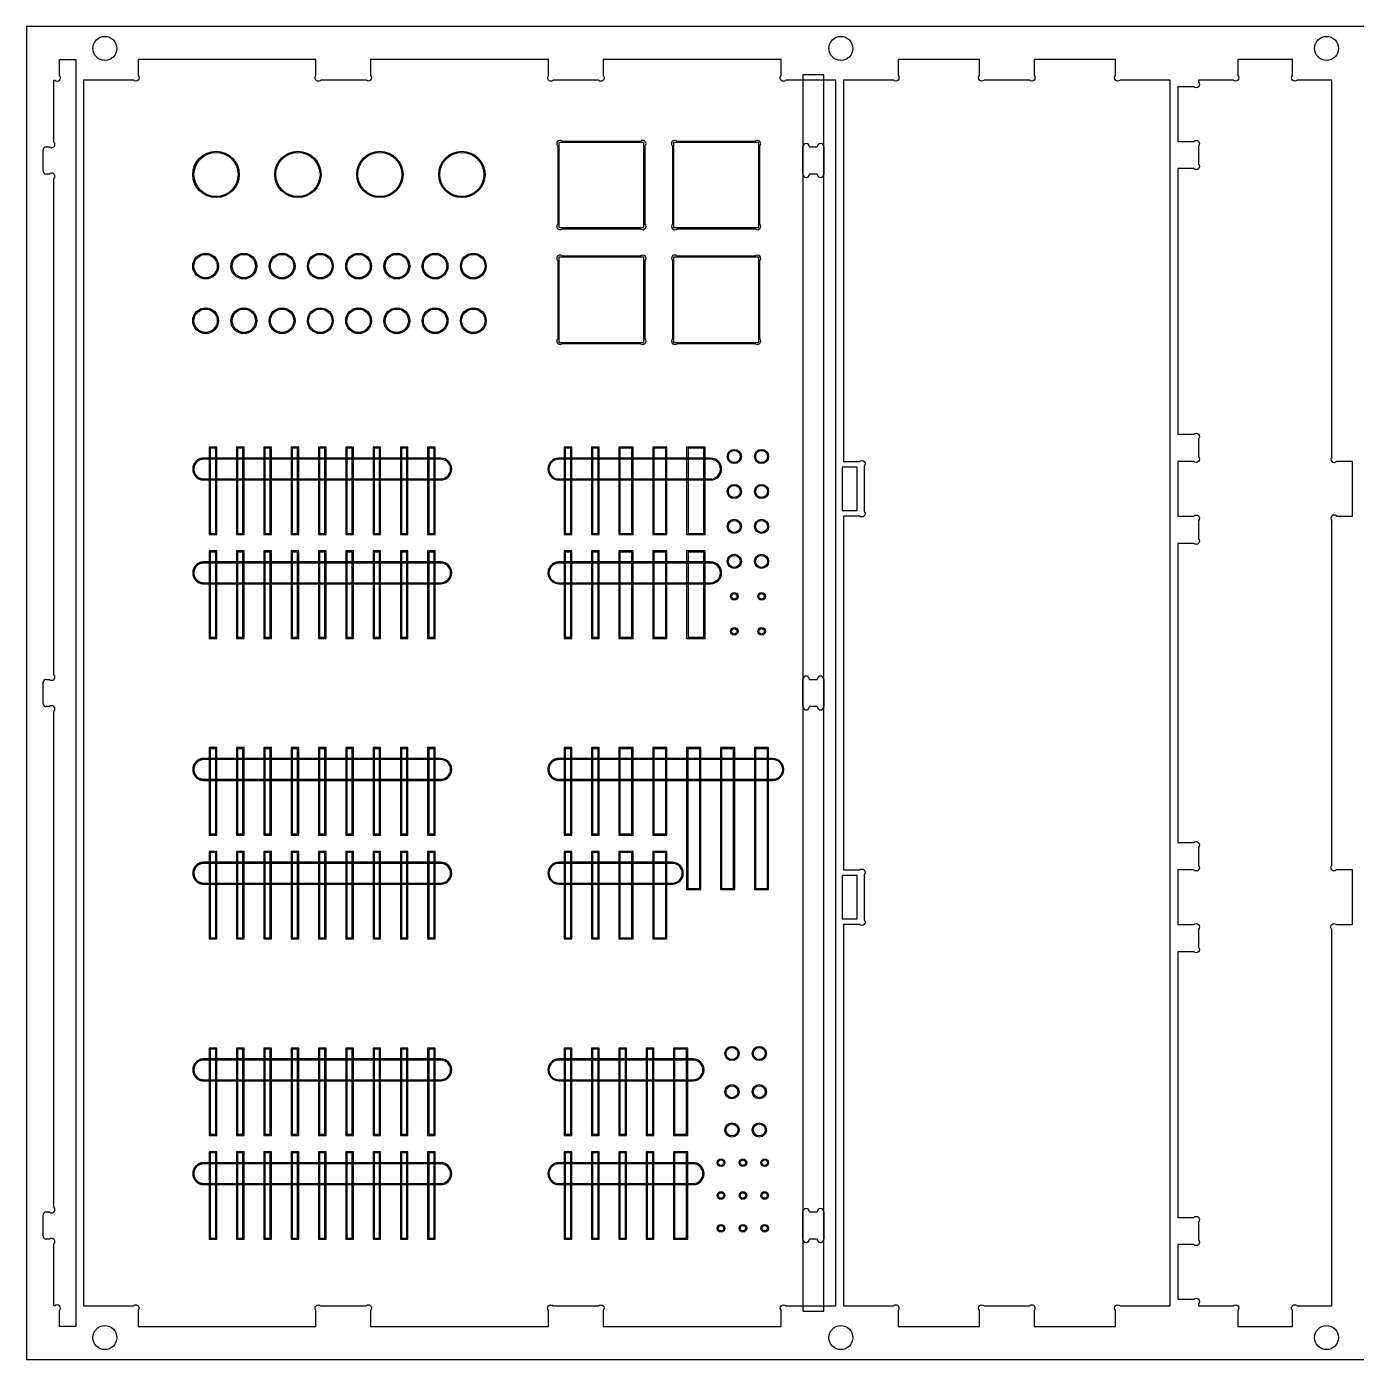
# Model space of a CAD drawing. Extents: x 0 to 2440, y 0 to 1220.
# Drawn here: x 0 to 1217, y 0 to 1220 of the extents above; entities that cross this region are included whole.
import ezdxf

# ---------------------------------------------------------------- set-up
doc = ezdxf.new("R2010")
doc.units = 0
doc.header["$MEASUREMENT"] = 0
doc.layers.add('PRODUCTION', color=18, linetype='CONTINUOUS')
doc.layers.add('PRODUCTION$MILLING_TOOL_ST', color=30, linetype='CONTINUOUS')

msp = doc.modelspace()

# ---------------------------------------------------------------- linework, layer by layer
at = {"layer": 'PRODUCTION'}
msp.add_lwpolyline([(0, 0), (2440, 0), (2440, 1220), (0, 1220)], close=True, dxfattribs=at)
at = {"layer": 'PRODUCTION$MILLING_TOOL_ST'}
for p, q in [((45, 1171), (45, 49)), ((15, 1088), (15, 1107)), ((710.5, 1085), (710.5, 1110)), ((716.5, 1110), (723.5, 1110)), ((729.5, 1110), (729.5, 1085)), ((723.5, 1085), (716.5, 1085)), ((710.5, 597.5), (710.5, 622.5)), ((716.5, 622.5), (723.5, 622.5)), ((729.5, 622.5), (729.5, 597.5)), ((15, 600.5), (15, 619.5)), ((723.5, 597.5), (716.5, 597.5)), ((591, 455), (487, 455)), ((591, 454), (487, 454)), ((487, 436), (591, 436)), ((487, 435), (591, 435)), ((710.5, 110), (710.5, 135)), ((716.5, 135), (723.5, 135)), ((729.5, 135), (729.5, 110)), ((15, 113), (15, 132)), ((723.5, 110), (716.5, 110))]:
    msp.add_line(p, q, dxfattribs=at)
for points in [[(30, 1175.2), (30, 1190), (45, 1190), (45, 1171)], [(1198.7, 772), (1213.5, 772), (1213.5, 822), (1198.7, 822)], [(25.8, 49), (25, 49), (25, 105.8)], [(45, 49), (45, 30), (30, 30), (30, 44.8)]]:
    msp.add_lwpolyline(points, dxfattribs=at)
for points in [[(102, 1190), (102, 1175.2, -1), (97.8, 1171), (52, 1171), (52, 49), (97.8, 49, -1), (102, 44.8), (102, 30), (264.8, 30), (264.8, 44.8, -1), (269.1, 49), (310.6, 49, -1), (314.8, 44.8), (314.8, 30), (477.7, 30), (477.7, 44.8, -1), (481.9, 49), (523.4, 49, -1), (527.7, 44.8), (527.7, 30), (690.5, 30), (690.5, 44.8, -1), (694.8, 49), (740.5, 49), (740.5, 1171), (694.8, 1171, -1), (690.5, 1175.2), (690.5, 1190), (527.7, 1190), (527.7, 1175.2, -1), (523.4, 1171), (481.9, 1171, -1), (477.7, 1175.2), (477.7, 1190), (314.8, 1190), (314.8, 1175.2, -1), (310.6, 1171), (269.1, 1171, -1), (264.8, 1175.2), (264.8, 1190)], [(747.5, 448), (762.3, 448, -1), (766.5, 443.8), (766.5, 402.2, -1), (762.3, 398), (747.5, 398), (747.5, 49), (793.3, 49, -1), (797.5, 44.8), (797.5, 30), (872, 30), (872, 44.8, -1), (876.2, 49), (917.8, 49, -1), (922, 44.8), (922, 30), (996.5, 30), (996.5, 44.8, -1), (1000.7, 49), (1046.5, 49), (1046.5, 1171), (1000.7, 1171, -1), (996.5, 1175.2), (996.5, 1190), (922, 1190), (922, 1175.2, -1), (917.8, 1171), (876.2, 1171, -1), (872, 1175.2), (872, 1190), (797.5, 1190), (797.5, 1175.2, -1), (793.3, 1171), (747.5, 1171), (747.5, 822), (762.3, 822, -1), (766.5, 817.8), (766.5, 776.2, -1), (762.3, 772), (747.5, 772)], [(566.9, 1037.1, 0.198912), (566, 1039.2), (566, 1110.8, 1), (561.8, 1115), (490.3, 1115, 1), (486, 1110.8), (486, 1039.2, 1), (490.3, 1035), (561.8, 1035, 0.668179)], [(671.9, 1037.1, 0.198912), (671, 1039.2), (671, 1110.8, 1), (666.8, 1115), (595.3, 1115, 1), (591, 1110.8), (591, 1039.2, 1), (595.3, 1035), (666.8, 1035, 0.668179)], [(566.9, 932.1, 0.198912), (566, 934.2), (566, 1005.8, 1), (561.8, 1010), (490.3, 1010, 1), (486, 1005.8), (486, 934.2, 1), (490.3, 930), (561.8, 930, 0.668179)], [(671.9, 932.1, 0.198912), (671, 934.2), (671, 1005.8, 1), (666.8, 1010), (595.3, 1010, 1), (591, 1005.8), (591, 934.2, 1), (595.3, 930), (666.8, 930, 0.668179)], [(374, 825), (207, 825), (161.8, 825), (161.6, 825), (161.3, 825), (161.1, 825), (160.9, 824.9), (160.6, 824.9), (160.4, 824.9), (160.2, 824.8), (159.9, 824.8), (159.7, 824.7), (159.5, 824.7), (159.2, 824.6), (159, 824.5), (158.8, 824.5), (158.6, 824.4), (158.3, 824.3), (158.1, 824.2), (157.9, 824.1), (157.6, 824), (157.4, 823.9), (157.2, 823.8), (157, 823.6), (156.7, 823.5), (156.5, 823.4), (156.3, 823.2), (156.1, 823.1), (155.9, 822.9), (155.7, 822.8), (155.5, 822.6), (155.3, 822.4), (155.1, 822.3), (154.9, 822.1), (154.7, 821.9), (154.6, 821.7), (154.4, 821.5), (154.2, 821.3), (154.1, 821.1), (153.9, 820.9), (153.8, 820.7), (153.6, 820.5), (153.5, 820.3), (153.4, 820), (153.2, 819.8), (153.1, 819.6), (153, 819.4), (152.9, 819.1), (152.8, 818.9), (152.7, 818.7), (152.6, 818.4), (152.5, 818.2), (152.5, 818), (152.4, 817.8), (152.3, 817.5), (152.3, 817.3), (152.2, 817.1), (152.2, 816.8), (152.1, 816.6), (152.1, 816.4), (152.1, 816.1), (152, 815.9), (152, 815.7), (152, 815.4), (152, 815.2), (152, 815), (152, 814.8), (152, 814.6), (152, 814.3), (152, 814.1), (152.1, 813.9), (152.1, 813.6), (152.1, 813.4), (152.2, 813.2), (152.2, 812.9), (152.3, 812.7), (152.3, 812.5), (152.4, 812.2), (152.5, 812), (152.5, 811.8), (152.6, 811.6), (152.7, 811.3), (152.8, 811.1), (152.9, 810.9), (153, 810.6), (153.1, 810.4), (153.2, 810.2), (153.4, 810), (153.5, 809.7), (153.6, 809.5), (153.8, 809.3), (153.9, 809.1), (154.1, 808.9), (154.2, 808.7), (154.4, 808.5), (154.6, 808.3), (154.7, 808.1), (154.9, 807.9), (155.1, 807.7), (155.3, 807.6), (155.5, 807.4), (155.7, 807.2), (155.9, 807.1), (156.1, 806.9), (156.3, 806.8), (156.5, 806.6), (156.7, 806.5), (157, 806.4), (157.2, 806.2), (157.4, 806.1), (157.6, 806), (157.9, 805.9), (158.1, 805.8), (158.3, 805.7), (158.6, 805.6), (158.8, 805.5), (159, 805.5), (159.2, 805.4), (159.5, 805.3), (159.7, 805.3), (159.9, 805.2), (160.2, 805.2), (160.4, 805.1), (160.6, 805.1), (160.9, 805.1), (161.1, 805), (161.3, 805), (161.6, 805), (161.8, 805), (207, 805), (379, 805, 1), (379, 825)], [(374, 824), (207, 824), (161.8, 824), (161.6, 824), (161.4, 824), (161.2, 824), (161, 823.9), (160.8, 823.9), (160.6, 823.9), (160.4, 823.8), (160.2, 823.8), (159.9, 823.8), (159.7, 823.7), (159.5, 823.7), (159.3, 823.6), (159.1, 823.5), (158.9, 823.4), (158.7, 823.4), (158.5, 823.3), (158.3, 823.2), (158.1, 823.1), (157.9, 823), (157.7, 822.9), (157.5, 822.8), (157.3, 822.7), (157.1, 822.5), (156.9, 822.4), (156.7, 822.3), (156.5, 822.1), (156.3, 822), (156.1, 821.8), (156, 821.7), (155.8, 821.5), (155.6, 821.4), (155.5, 821.2), (155.3, 821), (155.2, 820.9), (155, 820.7), (154.9, 820.5), (154.7, 820.3), (154.6, 820.1), (154.5, 819.9), (154.3, 819.7), (154.2, 819.5), (154.1, 819.3), (154, 819.1), (153.9, 818.9), (153.8, 818.7), (153.7, 818.5), (153.6, 818.3), (153.6, 818.1), (153.5, 817.9), (153.4, 817.7), (153.3, 817.5), (153.3, 817.3), (153.2, 817.1), (153.2, 816.8), (153.2, 816.6), (153.1, 816.4), (153.1, 816.2), (153.1, 816), (153, 815.8), (153, 815.6), (153, 815.4), (153, 815.2), (153, 815), (153, 814.8), (153, 814.6), (153, 814.4), (153, 814.2), (153.1, 814), (153.1, 813.8), (153.1, 813.6), (153.2, 813.4), (153.2, 813.2), (153.2, 812.9), (153.3, 812.7), (153.3, 812.5), (153.4, 812.3), (153.5, 812.1), (153.6, 811.9), (153.6, 811.7), (153.7, 811.5), (153.8, 811.3), (153.9, 811.1), (154, 810.9), (154.1, 810.7), (154.2, 810.5), (154.3, 810.3), (154.5, 810.1), (154.6, 809.9), (154.7, 809.7), (154.9, 809.5), (155, 809.3), (155.2, 809.1), (155.3, 809), (155.5, 808.8), (155.6, 808.6), (155.8, 808.5), (156, 808.3), (156.1, 808.2), (156.3, 808), (156.5, 807.9), (156.7, 807.7), (156.9, 807.6), (157.1, 807.5), (157.3, 807.3), (157.5, 807.2), (157.7, 807.1), (157.9, 807), (158.1, 806.9), (158.3, 806.8), (158.5, 806.7), (158.7, 806.6), (158.9, 806.6), (159.1, 806.5), (159.3, 806.4), (159.5, 806.3), (159.7, 806.3), (159.9, 806.2), (160.2, 806.2), (160.4, 806.2), (160.6, 806.1), (160.8, 806.1), (161, 806.1), (161.2, 806), (161.4, 806), (161.6, 806), (161.8, 806), (207, 806), (379, 806, 1), (379, 824)], [(487, 825, 1), (487, 805), (626, 805, 1), (626, 825)], [(487, 824, 1), (487, 806), (626, 806, 1), (626, 824)], [(374, 710), (379, 710, 1), (379, 730), (207, 730), (161.8, 730), (161.6, 730), (161.3, 730), (161.1, 730), (160.9, 729.9), (160.6, 729.9), (160.4, 729.9), (160.2, 729.8), (159.9, 729.8), (159.7, 729.7), (159.5, 729.7), (159.2, 729.6), (159, 729.5), (158.8, 729.5), (158.6, 729.4), (158.3, 729.3), (158.1, 729.2), (157.9, 729.1), (157.6, 729), (157.4, 728.9), (157.2, 728.8), (157, 728.6), (156.7, 728.5), (156.5, 728.4), (156.3, 728.2), (156.1, 728.1), (155.9, 727.9), (155.7, 727.8), (155.5, 727.6), (155.3, 727.4), (155.1, 727.3), (154.9, 727.1), (154.7, 726.9), (154.6, 726.7), (154.4, 726.5), (154.2, 726.3), (154.1, 726.1), (153.9, 725.9), (153.8, 725.7), (153.6, 725.5), (153.5, 725.3), (153.4, 725), (153.2, 724.8), (153.1, 724.6), (153, 724.4), (152.9, 724.1), (152.8, 723.9), (152.7, 723.7), (152.6, 723.4), (152.5, 723.2), (152.5, 723), (152.4, 722.8), (152.3, 722.5), (152.3, 722.3), (152.2, 722.1), (152.2, 721.8), (152.1, 721.6), (152.1, 721.4), (152.1, 721.1), (152, 720.9), (152, 720.7), (152, 720.4), (152, 720.2), (152, 720), (152, 719.8), (152, 719.6), (152, 719.3), (152, 719.1), (152.1, 718.9), (152.1, 718.6), (152.1, 718.4), (152.2, 718.2), (152.2, 717.9), (152.3, 717.7), (152.3, 717.5), (152.4, 717.2), (152.5, 717), (152.5, 716.8), (152.6, 716.6), (152.7, 716.3), (152.8, 716.1), (152.9, 715.9), (153, 715.6), (153.1, 715.4), (153.2, 715.2), (153.4, 715), (153.5, 714.7), (153.6, 714.5), (153.8, 714.3), (153.9, 714.1), (154.1, 713.9), (154.2, 713.7), (154.4, 713.5), (154.6, 713.3), (154.7, 713.1), (154.9, 712.9), (155.1, 712.7), (155.3, 712.6), (155.5, 712.4), (155.7, 712.2), (155.9, 712.1), (156.1, 711.9), (156.3, 711.8), (156.5, 711.6), (156.7, 711.5), (157, 711.4), (157.2, 711.2), (157.4, 711.1), (157.6, 711), (157.9, 710.9), (158.1, 710.8), (158.3, 710.7), (158.6, 710.6), (158.8, 710.5), (159, 710.5), (159.2, 710.4), (159.5, 710.3), (159.7, 710.3), (159.9, 710.2), (160.2, 710.2), (160.4, 710.1), (160.6, 710.1), (160.9, 710.1), (161.1, 710), (161.3, 710), (161.6, 710), (161.8, 710), (207, 710)], [(374, 711), (379, 711, 1), (379, 729), (207, 729), (161.8, 729), (161.6, 729), (161.4, 729), (161.2, 729), (161, 728.9), (160.8, 728.9), (160.6, 728.9), (160.4, 728.8), (160.2, 728.8), (159.9, 728.8), (159.7, 728.7), (159.5, 728.7), (159.3, 728.6), (159.1, 728.5), (158.9, 728.4), (158.7, 728.4), (158.5, 728.3), (158.3, 728.2), (158.1, 728.1), (157.9, 728), (157.7, 727.9), (157.5, 727.8), (157.3, 727.7), (157.1, 727.5), (156.9, 727.4), (156.7, 727.3), (156.5, 727.1), (156.3, 727), (156.1, 726.8), (156, 726.7), (155.8, 726.5), (155.6, 726.4), (155.5, 726.2), (155.3, 726), (155.2, 725.9), (155, 725.7), (154.9, 725.5), (154.7, 725.3), (154.6, 725.1), (154.5, 724.9), (154.3, 724.7), (154.2, 724.5), (154.1, 724.3), (154, 724.1), (153.9, 723.9), (153.8, 723.7), (153.7, 723.5), (153.6, 723.3), (153.6, 723.1), (153.5, 722.9), (153.4, 722.7), (153.3, 722.5), (153.3, 722.3), (153.2, 722.1), (153.2, 721.8), (153.2, 721.6), (153.1, 721.4), (153.1, 721.2), (153.1, 721), (153, 720.8), (153, 720.6), (153, 720.4), (153, 720.2), (153, 720), (153, 719.8), (153, 719.6), (153, 719.4), (153, 719.2), (153.1, 719), (153.1, 718.8), (153.1, 718.6), (153.2, 718.4), (153.2, 718.2), (153.2, 717.9), (153.3, 717.7), (153.3, 717.5), (153.4, 717.3), (153.5, 717.1), (153.6, 716.9), (153.6, 716.7), (153.7, 716.5), (153.8, 716.3), (153.9, 716.1), (154, 715.9), (154.1, 715.7), (154.2, 715.5), (154.3, 715.3), (154.5, 715.1), (154.6, 714.9), (154.7, 714.7), (154.9, 714.5), (155, 714.3), (155.2, 714.1), (155.3, 714), (155.5, 713.8), (155.6, 713.6), (155.8, 713.5), (156, 713.3), (156.1, 713.2), (156.3, 713), (156.5, 712.9), (156.7, 712.7), (156.9, 712.6), (157.1, 712.5), (157.3, 712.3), (157.5, 712.2), (157.7, 712.1), (157.9, 712), (158.1, 711.9), (158.3, 711.8), (158.5, 711.7), (158.7, 711.6), (158.9, 711.6), (159.1, 711.5), (159.3, 711.4), (159.5, 711.3), (159.7, 711.3), (159.9, 711.2), (160.2, 711.2), (160.4, 711.2), (160.6, 711.1), (160.8, 711.1), (161, 711.1), (161.2, 711), (161.4, 711), (161.6, 711), (161.8, 711), (207, 711)], [(487, 730, 1), (487, 710), (626, 710, 1), (626, 730)], [(487, 729, 1), (487, 711), (626, 711, 1), (626, 729)], [(374, 550), (207, 550), (161.8, 550), (161.6, 550), (161.3, 550), (161.1, 550), (160.9, 549.9), (160.6, 549.9), (160.4, 549.9), (160.2, 549.8), (159.9, 549.8), (159.7, 549.7), (159.5, 549.7), (159.2, 549.6), (159, 549.5), (158.8, 549.5), (158.6, 549.4), (158.3, 549.3), (158.1, 549.2), (157.9, 549.1), (157.6, 549), (157.4, 548.9), (157.2, 548.8), (157, 548.6), (156.7, 548.5), (156.5, 548.4), (156.3, 548.2), (156.1, 548.1), (155.9, 547.9), (155.7, 547.8), (155.5, 547.6), (155.3, 547.4), (155.1, 547.3), (154.9, 547.1), (154.7, 546.9), (154.6, 546.7), (154.4, 546.5), (154.2, 546.3), (154.1, 546.1), (153.9, 545.9), (153.8, 545.7), (153.6, 545.5), (153.5, 545.3), (153.4, 545), (153.2, 544.8), (153.1, 544.6), (153, 544.4), (152.9, 544.1), (152.8, 543.9), (152.7, 543.7), (152.6, 543.4), (152.5, 543.2), (152.5, 543), (152.4, 542.8), (152.3, 542.5), (152.3, 542.3), (152.2, 542.1), (152.2, 541.8), (152.1, 541.6), (152.1, 541.4), (152.1, 541.1), (152, 540.9), (152, 540.7), (152, 540.4), (152, 540.2), (152, 540), (152, 539.8), (152, 539.6), (152, 539.3), (152, 539.1), (152.1, 538.9), (152.1, 538.6), (152.1, 538.4), (152.2, 538.2), (152.2, 537.9), (152.3, 537.7), (152.3, 537.5), (152.4, 537.2), (152.5, 537), (152.5, 536.8), (152.6, 536.6), (152.7, 536.3), (152.8, 536.1), (152.9, 535.9), (153, 535.6), (153.1, 535.4), (153.2, 535.2), (153.4, 535), (153.5, 534.7), (153.6, 534.5), (153.8, 534.3), (153.9, 534.1), (154.1, 533.9), (154.2, 533.7), (154.4, 533.5), (154.6, 533.3), (154.7, 533.1), (154.9, 532.9), (155.1, 532.7), (155.3, 532.6), (155.5, 532.4), (155.7, 532.2), (155.9, 532.1), (156.1, 531.9), (156.3, 531.8), (156.5, 531.6), (156.7, 531.5), (157, 531.4), (157.2, 531.2), (157.4, 531.1), (157.6, 531), (157.9, 530.9), (158.1, 530.8), (158.3, 530.7), (158.6, 530.6), (158.8, 530.5), (159, 530.5), (159.2, 530.4), (159.5, 530.3), (159.7, 530.3), (159.9, 530.2), (160.2, 530.2), (160.4, 530.1), (160.6, 530.1), (160.9, 530.1), (161.1, 530), (161.3, 530), (161.6, 530), (161.8, 530), (207, 530), (379, 530, 1), (379, 550)], [(374, 549), (207, 549), (161.8, 549), (161.6, 549), (161.4, 549), (161.2, 549), (161, 548.9), (160.8, 548.9), (160.6, 548.9), (160.4, 548.8), (160.2, 548.8), (159.9, 548.8), (159.7, 548.7), (159.5, 548.7), (159.3, 548.6), (159.1, 548.5), (158.9, 548.4), (158.7, 548.4), (158.5, 548.3), (158.3, 548.2), (158.1, 548.1), (157.9, 548), (157.7, 547.9), (157.5, 547.8), (157.3, 547.7), (157.1, 547.5), (156.9, 547.4), (156.7, 547.3), (156.5, 547.1), (156.3, 547), (156.1, 546.8), (156, 546.7), (155.8, 546.5), (155.6, 546.4), (155.5, 546.2), (155.3, 546), (155.2, 545.9), (155, 545.7), (154.9, 545.5), (154.7, 545.3), (154.6, 545.1), (154.5, 544.9), (154.3, 544.7), (154.2, 544.5), (154.1, 544.3), (154, 544.1), (153.9, 543.9), (153.8, 543.7), (153.7, 543.5), (153.6, 543.3), (153.6, 543.1), (153.5, 542.9), (153.4, 542.7), (153.3, 542.5), (153.3, 542.3), (153.2, 542.1), (153.2, 541.8), (153.2, 541.6), (153.1, 541.4), (153.1, 541.2), (153.1, 541), (153, 540.8), (153, 540.6), (153, 540.4), (153, 540.2), (153, 540), (153, 539.8), (153, 539.6), (153, 539.4), (153, 539.2), (153.1, 539), (153.1, 538.8), (153.1, 538.6), (153.2, 538.4), (153.2, 538.2), (153.2, 537.9), (153.3, 537.7), (153.3, 537.5), (153.4, 537.3), (153.5, 537.1), (153.6, 536.9), (153.6, 536.7), (153.7, 536.5), (153.8, 536.3), (153.9, 536.1), (154, 535.9), (154.1, 535.7), (154.2, 535.5), (154.3, 535.3), (154.5, 535.1), (154.6, 534.9), (154.7, 534.7), (154.9, 534.5), (155, 534.3), (155.2, 534.1), (155.3, 534), (155.5, 533.8), (155.6, 533.6), (155.8, 533.5), (156, 533.3), (156.1, 533.2), (156.3, 533), (156.5, 532.9), (156.7, 532.7), (156.9, 532.6), (157.1, 532.5), (157.3, 532.3), (157.5, 532.2), (157.7, 532.1), (157.9, 532), (158.1, 531.9), (158.3, 531.8), (158.5, 531.7), (158.7, 531.6), (158.9, 531.6), (159.1, 531.5), (159.3, 531.4), (159.5, 531.3), (159.7, 531.3), (159.9, 531.2), (160.2, 531.2), (160.4, 531.2), (160.6, 531.1), (160.8, 531.1), (161, 531.1), (161.2, 531), (161.4, 531), (161.6, 531), (161.8, 531), (207, 531), (379, 531, 1), (379, 549)], [(678, 550), (532, 550), (486.8, 550), (486.6, 550), (486.3, 550), (486.1, 550), (485.9, 549.9), (485.6, 549.9), (485.4, 549.9), (485.2, 549.8), (484.9, 549.8), (484.7, 549.7), (484.5, 549.7), (484.2, 549.6), (484, 549.5), (483.8, 549.5), (483.6, 549.4), (483.3, 549.3), (483.1, 549.2), (482.9, 549.1), (482.6, 549), (482.4, 548.9), (482.2, 548.8), (482, 548.6), (481.7, 548.5), (481.5, 548.4), (481.3, 548.2), (481.1, 548.1), (480.9, 547.9), (480.7, 547.8), (480.5, 547.6), (480.3, 547.4), (480.1, 547.3), (479.9, 547.1), (479.7, 546.9), (479.6, 546.7), (479.4, 546.5), (479.2, 546.3), (479.1, 546.1), (478.9, 545.9), (478.8, 545.7), (478.6, 545.5), (478.5, 545.3), (478.4, 545), (478.2, 544.8), (478.1, 544.6), (478, 544.4), (477.9, 544.1), (477.8, 543.9), (477.7, 543.7), (477.6, 543.4), (477.5, 543.2), (477.5, 543), (477.4, 542.8), (477.3, 542.5), (477.3, 542.3), (477.2, 542.1), (477.2, 541.8), (477.1, 541.6), (477.1, 541.4), (477.1, 541.1), (477, 540.9), (477, 540.7), (477, 540.4), (477, 540.2), (477, 540), (477, 539.8), (477, 539.6), (477, 539.3), (477, 539.1), (477.1, 538.9), (477.1, 538.6), (477.1, 538.4), (477.2, 538.2), (477.2, 537.9), (477.3, 537.7), (477.3, 537.5), (477.4, 537.2), (477.5, 537), (477.5, 536.8), (477.6, 536.6), (477.7, 536.3), (477.8, 536.1), (477.9, 535.9), (478, 535.6), (478.1, 535.4), (478.2, 535.2), (478.4, 535), (478.5, 534.7), (478.6, 534.5), (478.8, 534.3), (478.9, 534.1), (479.1, 533.9), (479.2, 533.7), (479.4, 533.5), (479.6, 533.3), (479.7, 533.1), (479.9, 532.9), (480.1, 532.7), (480.3, 532.6), (480.5, 532.4), (480.7, 532.2), (480.9, 532.1), (481.1, 531.9), (481.3, 531.8), (481.5, 531.6), (481.7, 531.5), (482, 531.4), (482.2, 531.2), (482.4, 531.1), (482.6, 531), (482.9, 530.9), (483.1, 530.8), (483.3, 530.7), (483.6, 530.6), (483.8, 530.5), (484, 530.5), (484.2, 530.4), (484.5, 530.3), (484.7, 530.3), (484.9, 530.2), (485.2, 530.2), (485.4, 530.1), (485.6, 530.1), (485.9, 530.1), (486.1, 530), (486.3, 530), (486.6, 530), (486.8, 530), (532, 530), (683, 530, 1), (683, 550)], [(678, 549), (532, 549), (486.8, 549), (486.6, 549), (486.4, 549), (486.2, 549), (486, 548.9), (485.8, 548.9), (485.6, 548.9), (485.4, 548.8), (485.2, 548.8), (484.9, 548.8), (484.7, 548.7), (484.5, 548.7), (484.3, 548.6), (484.1, 548.5), (483.9, 548.4), (483.7, 548.4), (483.5, 548.3), (483.3, 548.2), (483.1, 548.1), (482.9, 548), (482.7, 547.9), (482.5, 547.8), (482.3, 547.7), (482.1, 547.5), (481.9, 547.4), (481.7, 547.3), (481.5, 547.1), (481.3, 547), (481.1, 546.8), (481, 546.7), (480.8, 546.5), (480.6, 546.4), (480.5, 546.2), (480.3, 546), (480.2, 545.9), (480, 545.7), (479.9, 545.5), (479.7, 545.3), (479.6, 545.1), (479.5, 544.9), (479.3, 544.7), (479.2, 544.5), (479.1, 544.3), (479, 544.1), (478.9, 543.9), (478.8, 543.7), (478.7, 543.5), (478.6, 543.3), (478.6, 543.1), (478.5, 542.9), (478.4, 542.7), (478.3, 542.5), (478.3, 542.3), (478.2, 542.1), (478.2, 541.8), (478.2, 541.6), (478.1, 541.4), (478.1, 541.2), (478.1, 541), (478, 540.8), (478, 540.6), (478, 540.4), (478, 540.2), (478, 540), (478, 539.8), (478, 539.6), (478, 539.4), (478, 539.2), (478.1, 539), (478.1, 538.8), (478.1, 538.6), (478.2, 538.4), (478.2, 538.2), (478.2, 537.9), (478.3, 537.7), (478.3, 537.5), (478.4, 537.3), (478.5, 537.1), (478.6, 536.9), (478.6, 536.7), (478.7, 536.5), (478.8, 536.3), (478.9, 536.1), (479, 535.9), (479.1, 535.7), (479.2, 535.5), (479.3, 535.3), (479.5, 535.1), (479.6, 534.9), (479.7, 534.7), (479.9, 534.5), (480, 534.3), (480.2, 534.1), (480.3, 534), (480.5, 533.8), (480.6, 533.6), (480.8, 533.5), (481, 533.3), (481.1, 533.2), (481.3, 533), (481.5, 532.9), (481.7, 532.7), (481.9, 532.6), (482.1, 532.5), (482.3, 532.3), (482.5, 532.2), (482.7, 532.1), (482.9, 532), (483.1, 531.9), (483.3, 531.8), (483.5, 531.7), (483.7, 531.6), (483.9, 531.6), (484.1, 531.5), (484.3, 531.4), (484.5, 531.3), (484.7, 531.3), (484.9, 531.2), (485.2, 531.2), (485.4, 531.2), (485.6, 531.1), (485.8, 531.1), (486, 531.1), (486.2, 531), (486.4, 531), (486.6, 531), (486.8, 531), (532, 531), (683, 531, 1), (683, 549)], [(374, 435), (379, 435, 1), (379, 455), (207, 455), (161.8, 455), (161.6, 455), (161.3, 455), (161.1, 455), (160.9, 454.9), (160.6, 454.9), (160.4, 454.9), (160.2, 454.8), (159.9, 454.8), (159.7, 454.7), (159.5, 454.7), (159.2, 454.6), (159, 454.5), (158.8, 454.5), (158.6, 454.4), (158.3, 454.3), (158.1, 454.2), (157.9, 454.1), (157.6, 454), (157.4, 453.9), (157.2, 453.8), (157, 453.6), (156.7, 453.5), (156.5, 453.4), (156.3, 453.2), (156.1, 453.1), (155.9, 452.9), (155.7, 452.8), (155.5, 452.6), (155.3, 452.4), (155.1, 452.3), (154.9, 452.1), (154.7, 451.9), (154.6, 451.7), (154.4, 451.5), (154.2, 451.3), (154.1, 451.1), (153.9, 450.9), (153.8, 450.7), (153.6, 450.5), (153.5, 450.3), (153.4, 450), (153.2, 449.8), (153.1, 449.6), (153, 449.4), (152.9, 449.1), (152.8, 448.9), (152.7, 448.7), (152.6, 448.4), (152.5, 448.2), (152.5, 448), (152.4, 447.8), (152.3, 447.5), (152.3, 447.3), (152.2, 447.1), (152.2, 446.8), (152.1, 446.6), (152.1, 446.4), (152.1, 446.1), (152, 445.9), (152, 445.7), (152, 445.4), (152, 445.2), (152, 445), (152, 444.8), (152, 444.6), (152, 444.3), (152, 444.1), (152.1, 443.9), (152.1, 443.6), (152.1, 443.4), (152.2, 443.2), (152.2, 442.9), (152.3, 442.7), (152.3, 442.5), (152.4, 442.2), (152.5, 442), (152.5, 441.8), (152.6, 441.6), (152.7, 441.3), (152.8, 441.1), (152.9, 440.9), (153, 440.6), (153.1, 440.4), (153.2, 440.2), (153.4, 440), (153.5, 439.7), (153.6, 439.5), (153.8, 439.3), (153.9, 439.1), (154.1, 438.9), (154.2, 438.7), (154.4, 438.5), (154.6, 438.3), (154.7, 438.1), (154.9, 437.9), (155.1, 437.7), (155.3, 437.6), (155.5, 437.4), (155.7, 437.2), (155.9, 437.1), (156.1, 436.9), (156.3, 436.8), (156.5, 436.6), (156.7, 436.5), (157, 436.4), (157.2, 436.2), (157.4, 436.1), (157.6, 436), (157.9, 435.9), (158.1, 435.8), (158.3, 435.7), (158.6, 435.6), (158.8, 435.5), (159, 435.5), (159.2, 435.4), (159.5, 435.3), (159.7, 435.3), (159.9, 435.2), (160.2, 435.2), (160.4, 435.1), (160.6, 435.1), (160.9, 435.1), (161.1, 435), (161.3, 435), (161.6, 435), (161.8, 435), (207, 435)], [(374, 436), (379, 436, 1), (379, 454), (207, 454), (161.8, 454), (161.6, 454), (161.4, 454), (161.2, 454), (161, 453.9), (160.8, 453.9), (160.6, 453.9), (160.4, 453.8), (160.2, 453.8), (159.9, 453.8), (159.7, 453.7), (159.5, 453.7), (159.3, 453.6), (159.1, 453.5), (158.9, 453.4), (158.7, 453.4), (158.5, 453.3), (158.3, 453.2), (158.1, 453.1), (157.9, 453), (157.7, 452.9), (157.5, 452.8), (157.3, 452.7), (157.1, 452.5), (156.9, 452.4), (156.7, 452.3), (156.5, 452.1), (156.3, 452), (156.1, 451.8), (156, 451.7), (155.8, 451.5), (155.6, 451.4), (155.5, 451.2), (155.3, 451), (155.2, 450.9), (155, 450.7), (154.9, 450.5), (154.7, 450.3), (154.6, 450.1), (154.5, 449.9), (154.3, 449.7), (154.2, 449.5), (154.1, 449.3), (154, 449.1), (153.9, 448.9), (153.8, 448.7), (153.7, 448.5), (153.6, 448.3), (153.6, 448.1), (153.5, 447.9), (153.4, 447.7), (153.3, 447.5), (153.3, 447.3), (153.2, 447.1), (153.2, 446.8), (153.2, 446.6), (153.1, 446.4), (153.1, 446.2), (153.1, 446), (153, 445.8), (153, 445.6), (153, 445.4), (153, 445.2), (153, 445), (153, 444.8), (153, 444.6), (153, 444.4), (153, 444.2), (153.1, 444), (153.1, 443.8), (153.1, 443.6), (153.2, 443.4), (153.2, 443.2), (153.2, 442.9), (153.3, 442.7), (153.3, 442.5), (153.4, 442.3), (153.5, 442.1), (153.6, 441.9), (153.6, 441.7), (153.7, 441.5), (153.8, 441.3), (153.9, 441.1), (154, 440.9), (154.1, 440.7), (154.2, 440.5), (154.3, 440.3), (154.5, 440.1), (154.6, 439.9), (154.7, 439.7), (154.9, 439.5), (155, 439.3), (155.2, 439.1), (155.3, 439), (155.5, 438.8), (155.6, 438.6), (155.8, 438.5), (156, 438.3), (156.1, 438.2), (156.3, 438), (156.5, 437.9), (156.7, 437.7), (156.9, 437.6), (157.1, 437.5), (157.3, 437.3), (157.5, 437.2), (157.7, 437.1), (157.9, 437), (158.1, 436.9), (158.3, 436.8), (158.5, 436.7), (158.7, 436.6), (158.9, 436.6), (159.1, 436.5), (159.3, 436.4), (159.5, 436.3), (159.7, 436.3), (159.9, 436.2), (160.2, 436.2), (160.4, 436.2), (160.6, 436.1), (160.8, 436.1), (161, 436.1), (161.2, 436), (161.4, 436), (161.6, 436), (161.8, 436), (207, 436)], [(374, 275), (207, 275), (161.8, 275), (161.6, 275), (161.3, 275), (161.1, 275), (160.9, 274.9), (160.6, 274.9), (160.4, 274.9), (160.2, 274.8), (159.9, 274.8), (159.7, 274.7), (159.5, 274.7), (159.2, 274.6), (159, 274.5), (158.8, 274.5), (158.6, 274.4), (158.3, 274.3), (158.1, 274.2), (157.9, 274.1), (157.6, 274), (157.4, 273.9), (157.2, 273.8), (157, 273.6), (156.7, 273.5), (156.5, 273.4), (156.3, 273.2), (156.1, 273.1), (155.9, 272.9), (155.7, 272.8), (155.5, 272.6), (155.3, 272.4), (155.1, 272.3), (154.9, 272.1), (154.7, 271.9), (154.6, 271.7), (154.4, 271.5), (154.2, 271.3), (154.1, 271.1), (153.9, 270.9), (153.8, 270.7), (153.6, 270.5), (153.5, 270.3), (153.4, 270), (153.2, 269.8), (153.1, 269.6), (153, 269.4), (152.9, 269.1), (152.8, 268.9), (152.7, 268.7), (152.6, 268.4), (152.5, 268.2), (152.5, 268), (152.4, 267.8), (152.3, 267.5), (152.3, 267.3), (152.2, 267.1), (152.2, 266.8), (152.1, 266.6), (152.1, 266.4), (152.1, 266.1), (152, 265.9), (152, 265.7), (152, 265.4), (152, 265.2), (152, 265), (152, 264.8), (152, 264.6), (152, 264.3), (152, 264.1), (152.1, 263.9), (152.1, 263.6), (152.1, 263.4), (152.2, 263.2), (152.2, 262.9), (152.3, 262.7), (152.3, 262.5), (152.4, 262.2), (152.5, 262), (152.5, 261.8), (152.6, 261.6), (152.7, 261.3), (152.8, 261.1), (152.9, 260.9), (153, 260.6), (153.1, 260.4), (153.2, 260.2), (153.4, 260), (153.5, 259.7), (153.6, 259.5), (153.8, 259.3), (153.9, 259.1), (154.1, 258.9), (154.2, 258.7), (154.4, 258.5), (154.6, 258.3), (154.7, 258.1), (154.9, 257.9), (155.1, 257.7), (155.3, 257.6), (155.5, 257.4), (155.7, 257.2), (155.9, 257.1), (156.1, 256.9), (156.3, 256.8), (156.5, 256.6), (156.7, 256.5), (157, 256.4), (157.2, 256.2), (157.4, 256.1), (157.6, 256), (157.9, 255.9), (158.1, 255.8), (158.3, 255.7), (158.6, 255.6), (158.8, 255.5), (159, 255.5), (159.2, 255.4), (159.5, 255.3), (159.7, 255.3), (159.9, 255.2), (160.2, 255.2), (160.4, 255.1), (160.6, 255.1), (160.9, 255.1), (161.1, 255), (161.3, 255), (161.6, 255), (161.8, 255), (207, 255), (379, 255, 1), (379, 275)], [(374, 274), (207, 274), (161.8, 274), (161.6, 274), (161.4, 274), (161.2, 274), (161, 273.9), (160.8, 273.9), (160.6, 273.9), (160.4, 273.8), (160.2, 273.8), (159.9, 273.8), (159.7, 273.7), (159.5, 273.7), (159.3, 273.6), (159.1, 273.5), (158.9, 273.4), (158.7, 273.4), (158.5, 273.3), (158.3, 273.2), (158.1, 273.1), (157.9, 273), (157.7, 272.9), (157.5, 272.8), (157.3, 272.7), (157.1, 272.5), (156.9, 272.4), (156.7, 272.3), (156.5, 272.1), (156.3, 272), (156.1, 271.8), (156, 271.7), (155.8, 271.5), (155.6, 271.4), (155.5, 271.2), (155.3, 271), (155.2, 270.9), (155, 270.7), (154.9, 270.5), (154.7, 270.3), (154.6, 270.1), (154.5, 269.9), (154.3, 269.7), (154.2, 269.5), (154.1, 269.3), (154, 269.1), (153.9, 268.9), (153.8, 268.7), (153.7, 268.5), (153.6, 268.3), (153.6, 268.1), (153.5, 267.9), (153.4, 267.7), (153.3, 267.5), (153.3, 267.3), (153.2, 267.1), (153.2, 266.8), (153.2, 266.6), (153.1, 266.4), (153.1, 266.2), (153.1, 266), (153, 265.8), (153, 265.6), (153, 265.4), (153, 265.2), (153, 265), (153, 264.8), (153, 264.6), (153, 264.4), (153, 264.2), (153.1, 264), (153.1, 263.8), (153.1, 263.6), (153.2, 263.4), (153.2, 263.2), (153.2, 262.9), (153.3, 262.7), (153.3, 262.5), (153.4, 262.3), (153.5, 262.1), (153.6, 261.9), (153.6, 261.7), (153.7, 261.5), (153.8, 261.3), (153.9, 261.1), (154, 260.9), (154.1, 260.7), (154.2, 260.5), (154.3, 260.3), (154.5, 260.1), (154.6, 259.9), (154.7, 259.7), (154.9, 259.5), (155, 259.3), (155.2, 259.1), (155.3, 259), (155.5, 258.8), (155.6, 258.6), (155.8, 258.5), (156, 258.3), (156.1, 258.2), (156.3, 258), (156.5, 257.9), (156.7, 257.7), (156.9, 257.6), (157.1, 257.5), (157.3, 257.3), (157.5, 257.2), (157.7, 257.1), (157.9, 257), (158.1, 256.9), (158.3, 256.8), (158.5, 256.7), (158.7, 256.6), (158.9, 256.6), (159.1, 256.5), (159.3, 256.4), (159.5, 256.3), (159.7, 256.3), (159.9, 256.2), (160.2, 256.2), (160.4, 256.2), (160.6, 256.1), (160.8, 256.1), (161, 256.1), (161.2, 256), (161.4, 256), (161.6, 256), (161.8, 256), (207, 256), (379, 256, 1), (379, 274)], [(487, 275, 1), (487, 255), (610, 255, 1), (610, 275)], [(487, 274, 1), (487, 256), (610, 256, 1), (610, 274)], [(374, 160), (379, 160, 1), (379, 180), (207, 180), (161.8, 180), (161.6, 180), (161.3, 180), (161.1, 180), (160.9, 179.9), (160.6, 179.9), (160.4, 179.9), (160.2, 179.8), (159.9, 179.8), (159.7, 179.7), (159.5, 179.7), (159.2, 179.6), (159, 179.5), (158.8, 179.5), (158.6, 179.4), (158.3, 179.3), (158.1, 179.2), (157.9, 179.1), (157.6, 179), (157.4, 178.9), (157.2, 178.8), (157, 178.6), (156.7, 178.5), (156.5, 178.4), (156.3, 178.2), (156.1, 178.1), (155.9, 177.9), (155.7, 177.8), (155.5, 177.6), (155.3, 177.4), (155.1, 177.3), (154.9, 177.1), (154.7, 176.9), (154.6, 176.7), (154.4, 176.5), (154.2, 176.3), (154.1, 176.1), (153.9, 175.9), (153.8, 175.7), (153.6, 175.5), (153.5, 175.3), (153.4, 175), (153.2, 174.8), (153.1, 174.6), (153, 174.4), (152.9, 174.1), (152.8, 173.9), (152.7, 173.7), (152.6, 173.4), (152.5, 173.2), (152.5, 173), (152.4, 172.8), (152.3, 172.5), (152.3, 172.3), (152.2, 172.1), (152.2, 171.8), (152.1, 171.6), (152.1, 171.4), (152.1, 171.1), (152, 170.9), (152, 170.7), (152, 170.4), (152, 170.2), (152, 170), (152, 169.8), (152, 169.6), (152, 169.3), (152, 169.1), (152.1, 168.9), (152.1, 168.6), (152.1, 168.4), (152.2, 168.2), (152.2, 167.9), (152.3, 167.7), (152.3, 167.5), (152.4, 167.2), (152.5, 167), (152.5, 166.8), (152.6, 166.6), (152.7, 166.3), (152.8, 166.1), (152.9, 165.9), (153, 165.6), (153.1, 165.4), (153.2, 165.2), (153.4, 165), (153.5, 164.7), (153.6, 164.5), (153.8, 164.3), (153.9, 164.1), (154.1, 163.9), (154.2, 163.7), (154.4, 163.5), (154.6, 163.3), (154.7, 163.1), (154.9, 162.9), (155.1, 162.7), (155.3, 162.6), (155.5, 162.4), (155.7, 162.2), (155.9, 162.1), (156.1, 161.9), (156.3, 161.8), (156.5, 161.6), (156.7, 161.5), (157, 161.4), (157.2, 161.2), (157.4, 161.1), (157.6, 161), (157.9, 160.9), (158.1, 160.8), (158.3, 160.7), (158.6, 160.6), (158.8, 160.5), (159, 160.5), (159.2, 160.4), (159.5, 160.3), (159.7, 160.3), (159.9, 160.2), (160.2, 160.2), (160.4, 160.1), (160.6, 160.1), (160.9, 160.1), (161.1, 160), (161.3, 160), (161.6, 160), (161.8, 160), (207, 160)], [(374, 161), (379, 161, 1), (379, 179), (207, 179), (161.8, 179), (161.6, 179), (161.4, 179), (161.2, 179), (161, 178.9), (160.8, 178.9), (160.6, 178.9), (160.4, 178.8), (160.2, 178.8), (159.9, 178.8), (159.7, 178.7), (159.5, 178.7), (159.3, 178.6), (159.1, 178.5), (158.9, 178.4), (158.7, 178.4), (158.5, 178.3), (158.3, 178.2), (158.1, 178.1), (157.9, 178), (157.7, 177.9), (157.5, 177.8), (157.3, 177.7), (157.1, 177.5), (156.9, 177.4), (156.7, 177.3), (156.5, 177.1), (156.3, 177), (156.1, 176.8), (156, 176.7), (155.8, 176.5), (155.6, 176.4), (155.5, 176.2), (155.3, 176), (155.2, 175.9), (155, 175.7), (154.9, 175.5), (154.7, 175.3), (154.6, 175.1), (154.5, 174.9), (154.3, 174.7), (154.2, 174.5), (154.1, 174.3), (154, 174.1), (153.9, 173.9), (153.8, 173.7), (153.7, 173.5), (153.6, 173.3), (153.6, 173.1), (153.5, 172.9), (153.4, 172.7), (153.3, 172.5), (153.3, 172.3), (153.2, 172.1), (153.2, 171.8), (153.2, 171.6), (153.1, 171.4), (153.1, 171.2), (153.1, 171), (153, 170.8), (153, 170.6), (153, 170.4), (153, 170.2), (153, 170), (153, 169.8), (153, 169.6), (153, 169.4), (153, 169.2), (153.1, 169), (153.1, 168.8), (153.1, 168.6), (153.2, 168.4), (153.2, 168.2), (153.2, 167.9), (153.3, 167.7), (153.3, 167.5), (153.4, 167.3), (153.5, 167.1), (153.6, 166.9), (153.6, 166.7), (153.7, 166.5), (153.8, 166.3), (153.9, 166.1), (154, 165.9), (154.1, 165.7), (154.2, 165.5), (154.3, 165.3), (154.5, 165.1), (154.6, 164.9), (154.7, 164.7), (154.9, 164.5), (155, 164.3), (155.2, 164.1), (155.3, 164), (155.5, 163.8), (155.6, 163.6), (155.8, 163.5), (156, 163.3), (156.1, 163.2), (156.3, 163), (156.5, 162.9), (156.7, 162.7), (156.9, 162.6), (157.1, 162.5), (157.3, 162.3), (157.5, 162.2), (157.7, 162.1), (157.9, 162), (158.1, 161.9), (158.3, 161.8), (158.5, 161.7), (158.7, 161.6), (158.9, 161.6), (159.1, 161.5), (159.3, 161.4), (159.5, 161.3), (159.7, 161.3), (159.9, 161.2), (160.2, 161.2), (160.4, 161.2), (160.6, 161.1), (160.8, 161.1), (161, 161.1), (161.2, 161), (161.4, 161), (161.6, 161), (161.8, 161), (207, 161)], [(487, 180, 1), (487, 160), (610, 160, 1), (610, 180)], [(487, 179, 1), (487, 161), (610, 161, 1), (610, 179)]]:
    msp.add_lwpolyline(points, format="xyb", close=True, dxfattribs=at)
for points in [[(1194.5, 826.2), (1194.5, 1171), (1162.7, 1171, -1), (1158.5, 1175.2), (1158.5, 1190), (1108.5, 1190), (1108.5, 1175.2, -0.414214), (1108.5, 1171)], [(18, 1110), (20.8, 1110, 1), (25, 1114.2), (25, 1171), (25.8, 1171)], [(1108.5, 1171, -0.414214), (1104.2, 1171), (1104.2, 1171), (1072.5, 1171), (1072.5, 1169.2, -1), (1068.2, 1165), (1053.5, 1165), (1053.5, 1115), (1068.2, 1115, -1), (1072.5, 1110.8), (1072.5, 1094.2, -1), (1068.2, 1090), (1053.5, 1090), (1053.5, 847), (1068.2, 847, -1), (1072.5, 842.8), (1072.5, 826.2, -1), (1068.2, 822), (1053.5, 822), (1053.5, 772), (1068.2, 772, -1), (1072.5, 767.8), (1072.5, 751.2, -1), (1068.2, 747), (1053.5, 747), (1053.5, 473), (1068.2, 473, -1), (1072.5, 468.8), (1072.5, 452.2, -1), (1068.2, 448), (1053.5, 448), (1053.5, 398), (1068.2, 398, -1), (1072.5, 393.8), (1072.5, 377.2, -1), (1068.2, 373), (1053.5, 373), (1053.5, 130), (1068.2, 130, -1), (1072.5, 125.8), (1072.5, 109.2, -1), (1068.2, 105), (1053.5, 105), (1053.5, 55), (1068.2, 55, -1), (1072.5, 50.8), (1072.5, 49), (1104.2, 49, -1), (1108.5, 44.8), (1108.5, 30), (1158.5, 30), (1158.5, 44.8, -1), (1162.7, 49), (1194.5, 49), (1194.5, 393.8, -1), (1198.7, 398), (1213.5, 398), (1213.5, 448), (1198.7, 448, -1), (1194.5, 452.2), (1194.5, 767.8)], [(18, 622.5), (20.8, 622.5, 1), (25, 626.7), (25, 1080.8, 1), (20.8, 1085), (18, 1085)], [(18, 135), (20.8, 135, 1), (25, 139.2), (25, 593.3, 1), (20.8, 597.5), (18, 597.5)], [(25, 105.8, 1), (20.8, 110), (18, 110)]]:
    msp.add_lwpolyline(points, format="xyb", dxfattribs=at)
for points in [[(729.5, 44), (729.5, 1176), (710.5, 1176), (710.5, 44)], [(487, 1036), (565, 1036), (565, 1114), (487, 1114)], [(592, 1036), (670, 1036), (670, 1114), (592, 1114)], [(487, 931), (565, 931), (565, 1009), (487, 1009)], [(592, 931), (670, 931), (670, 1009), (592, 1009)], [(167, 755), (174, 755), (174, 835), (167, 835)], [(168, 756), (173, 756), (173, 834), (168, 834)], [(192, 755), (199, 755), (199, 835), (192, 835)], [(193, 756), (198, 756), (198, 834), (193, 834)], [(217, 755), (224, 755), (224, 835), (217, 835)], [(218, 756), (223, 756), (223, 834), (218, 834)], [(242, 755), (249, 755), (249, 835), (242, 835)], [(243, 756), (248, 756), (248, 834), (243, 834)], [(267, 755), (274, 755), (274, 835), (267, 835)], [(268, 756), (273, 756), (273, 834), (268, 834)], [(292, 755), (299, 755), (299, 835), (292, 835)], [(293, 756), (298, 756), (298, 834), (293, 834)], [(317, 755), (324, 755), (324, 835), (317, 835)], [(318, 756), (323, 756), (323, 834), (318, 834)], [(342, 755), (349, 755), (349, 835), (342, 835)], [(343, 756), (348, 756), (348, 834), (343, 834)], [(367, 755), (374, 755), (374, 835), (367, 835)], [(368, 756), (373, 756), (373, 834), (368, 834)], [(492, 755), (499, 755), (499, 835), (492, 835)], [(493, 756), (498, 756), (498, 834), (493, 834)], [(517, 755), (524, 755), (524, 835), (517, 835)], [(518, 756), (523, 756), (523, 834), (518, 834)], [(542, 755), (555, 755), (555, 835), (542, 835)], [(543, 756), (554, 756), (554, 834), (543, 834)], [(573, 755), (586, 755), (586, 835), (573, 835)], [(574, 756), (585, 756), (585, 834), (574, 834)], [(604, 755), (621, 755), (621, 835), (604, 835)], [(605.3, 756), (619.7, 756), (619.7, 834), (605.3, 834)], [(746.4, 777.2), (760.2, 777.2), (760.2, 816.8), (746.4, 816.8)], [(167, 660), (174, 660), (174, 740), (167, 740)], [(168, 661), (173, 661), (173, 739), (168, 739)], [(192, 660), (199, 660), (199, 740), (192, 740)], [(193, 661), (198, 661), (198, 739), (193, 739)], [(217, 660), (224, 660), (224, 740), (217, 740)], [(218, 661), (223, 661), (223, 739), (218, 739)], [(242, 660), (249, 660), (249, 740), (242, 740)], [(243, 661), (248, 661), (248, 739), (243, 739)], [(267, 660), (274, 660), (274, 740), (267, 740)], [(268, 661), (273, 661), (273, 739), (268, 739)], [(292, 660), (299, 660), (299, 740), (292, 740)], [(293, 661), (298, 661), (298, 739), (293, 739)], [(317, 660), (324, 660), (324, 740), (317, 740)], [(318, 661), (323, 661), (323, 739), (318, 739)], [(342, 660), (349, 660), (349, 740), (342, 740)], [(343, 661), (348, 661), (348, 739), (343, 739)], [(367, 660), (374, 660), (374, 740), (367, 740)], [(368, 661), (373, 661), (373, 739), (368, 739)], [(492, 660), (499, 660), (499, 740), (492, 740)], [(493, 661), (498, 661), (498, 739), (493, 739)], [(517, 660), (524, 660), (524, 740), (517, 740)], [(518, 661), (523, 661), (523, 739), (518, 739)], [(542, 660), (555, 660), (555, 740), (542, 740)], [(543, 661), (554, 661), (554, 739), (543, 739)], [(573, 660), (586, 660), (586, 740), (573, 740)], [(574, 661), (585, 661), (585, 739), (574, 739)], [(604, 660), (621, 660), (621, 740), (604, 740)], [(605.3, 661), (619.7, 661), (619.7, 739), (605.3, 739)], [(167, 480), (174, 480), (174, 560), (167, 560)], [(168, 481), (173, 481), (173, 559), (168, 559)], [(192, 480), (199, 480), (199, 560), (192, 560)], [(193, 481), (198, 481), (198, 559), (193, 559)], [(217, 480), (224, 480), (224, 560), (217, 560)], [(218, 481), (223, 481), (223, 559), (218, 559)], [(242, 480), (249, 480), (249, 560), (242, 560)], [(243, 481), (248, 481), (248, 559), (243, 559)], [(267, 480), (274, 480), (274, 560), (267, 560)], [(268, 481), (273, 481), (273, 559), (268, 559)], [(292, 480), (299, 480), (299, 560), (292, 560)], [(293, 481), (298, 481), (298, 559), (293, 559)], [(317, 480), (324, 480), (324, 560), (317, 560)], [(318, 481), (323, 481), (323, 559), (318, 559)], [(342, 480), (349, 480), (349, 560), (342, 560)], [(343, 481), (348, 481), (348, 559), (343, 559)], [(367, 480), (374, 480), (374, 560), (367, 560)], [(368, 481), (373, 481), (373, 559), (368, 559)], [(492, 480), (499, 480), (499, 560), (492, 560)], [(493, 481), (498, 481), (498, 559), (493, 559)], [(517, 480), (524, 480), (524, 560), (517, 560)], [(518, 481), (523, 481), (523, 559), (518, 559)], [(542, 480), (555, 480), (555, 560), (542, 560)], [(543, 481), (554, 481), (554, 559), (543, 559)], [(573, 480), (586, 480), (586, 560), (573, 560)], [(574, 481), (585, 481), (585, 559), (574, 559)], [(604, 430), (617, 430), (617, 560), (604, 560)], [(605, 431), (616, 431), (616, 559), (605, 559)], [(635, 430), (648, 430), (648, 560), (635, 560)], [(636, 431), (647, 431), (647, 559), (636, 559)], [(666, 430), (679, 430), (679, 560), (666, 560)], [(667, 431), (678, 431), (678, 559), (667, 559)], [(167, 385), (174, 385), (174, 465), (167, 465)], [(168, 386), (173, 386), (173, 464), (168, 464)], [(192, 385), (199, 385), (199, 465), (192, 465)], [(193, 386), (198, 386), (198, 464), (193, 464)], [(217, 385), (224, 385), (224, 465), (217, 465)], [(218, 386), (223, 386), (223, 464), (218, 464)], [(242, 385), (249, 385), (249, 465), (242, 465)], [(243, 386), (248, 386), (248, 464), (243, 464)], [(267, 385), (274, 385), (274, 465), (267, 465)], [(268, 386), (273, 386), (273, 464), (268, 464)], [(292, 385), (299, 385), (299, 465), (292, 465)], [(293, 386), (298, 386), (298, 464), (293, 464)], [(317, 385), (324, 385), (324, 465), (317, 465)], [(318, 386), (323, 386), (323, 464), (318, 464)], [(342, 385), (349, 385), (349, 465), (342, 465)], [(343, 386), (348, 386), (348, 464), (343, 464)], [(367, 385), (374, 385), (374, 465), (367, 465)], [(368, 386), (373, 386), (373, 464), (368, 464)], [(492, 385), (499, 385), (499, 465), (492, 465)], [(493, 386), (498, 386), (498, 464), (493, 464)], [(517, 385), (524, 385), (524, 465), (517, 465)], [(518, 386), (523, 386), (523, 464), (518, 464)], [(542, 385), (555, 385), (555, 465), (542, 465)], [(543, 386), (554, 386), (554, 464), (543, 464)], [(573, 385), (586, 385), (586, 465), (573, 465)], [(574, 386), (585, 386), (585, 464), (574, 464)], [(746.4, 403.2), (760.2, 403.2), (760.2, 442.8), (746.4, 442.8)], [(167, 205), (174, 205), (174, 285), (167, 285)], [(168, 206), (173, 206), (173, 284), (168, 284)], [(192, 205), (199, 205), (199, 285), (192, 285)], [(193, 206), (198, 206), (198, 284), (193, 284)], [(217, 205), (224, 205), (224, 285), (217, 285)], [(218, 206), (223, 206), (223, 284), (218, 284)], [(242, 205), (249, 205), (249, 285), (242, 285)], [(243, 206), (248, 206), (248, 284), (243, 284)], [(267, 205), (274, 205), (274, 285), (267, 285)], [(268, 206), (273, 206), (273, 284), (268, 284)], [(292, 205), (299, 205), (299, 285), (292, 285)], [(293, 206), (298, 206), (298, 284), (293, 284)], [(317, 205), (324, 205), (324, 285), (317, 285)], [(318, 206), (323, 206), (323, 284), (318, 284)], [(342, 205), (349, 205), (349, 285), (342, 285)], [(343, 206), (348, 206), (348, 284), (343, 284)], [(367, 205), (374, 205), (374, 285), (367, 285)], [(368, 206), (373, 206), (373, 284), (368, 284)], [(492, 205), (499, 205), (499, 285), (492, 285)], [(493, 206), (498, 206), (498, 284), (493, 284)], [(517, 205), (524, 205), (524, 285), (517, 285)], [(518, 206), (523, 206), (523, 284), (518, 284)], [(542, 205), (549, 205), (549, 285), (542, 285)], [(543, 206), (548, 206), (548, 284), (543, 284)], [(567, 205), (574, 205), (574, 285), (567, 285)], [(568, 206), (573, 206), (573, 284), (568, 284)], [(592, 205), (605, 205), (605, 285), (592, 285)], [(593, 206), (604, 206), (604, 284), (593, 284)], [(167, 110), (174, 110), (174, 190), (167, 190)], [(168, 111), (173, 111), (173, 189), (168, 189)], [(192, 110), (199, 110), (199, 190), (192, 190)], [(193, 111), (198, 111), (198, 189), (193, 189)], [(217, 110), (224, 110), (224, 190), (217, 190)], [(218, 111), (223, 111), (223, 189), (218, 189)], [(242, 110), (249, 110), (249, 190), (242, 190)], [(243, 111), (248, 111), (248, 189), (243, 189)], [(267, 110), (274, 110), (274, 190), (267, 190)], [(268, 111), (273, 111), (273, 189), (268, 189)], [(292, 110), (299, 110), (299, 190), (292, 190)], [(293, 111), (298, 111), (298, 189), (293, 189)], [(317, 110), (324, 110), (324, 190), (317, 190)], [(318, 111), (323, 111), (323, 189), (318, 189)], [(342, 110), (349, 110), (349, 190), (342, 190)], [(343, 111), (348, 111), (348, 189), (343, 189)], [(367, 110), (374, 110), (374, 190), (367, 190)], [(368, 111), (373, 111), (373, 189), (368, 189)], [(492, 110), (499, 110), (499, 190), (492, 190)], [(493, 111), (498, 111), (498, 189), (493, 189)], [(517, 110), (524, 110), (524, 190), (517, 190)], [(518, 111), (523, 111), (523, 189), (518, 189)], [(542, 110), (549, 110), (549, 190), (542, 190)], [(543, 111), (548, 111), (548, 189), (543, 189)], [(567, 110), (574, 110), (574, 190), (567, 190)], [(568, 111), (573, 111), (573, 189), (568, 189)], [(592, 110), (605, 110), (605, 190), (592, 190)], [(593, 111), (604, 111), (604, 189), (593, 189)]]:
    msp.add_lwpolyline(points, close=True, dxfattribs=at)
for centre, radius in [((71.6, 1200.1), 11), ((745.2, 1200.1), 11), ((1189.7, 1200.1), 11), ((173.3, 1084.7), 21.2), ((173.3, 1084.7), 20.2), ((248.3, 1084.7), 21.2), ((248.3, 1084.7), 20.2), ((323.3, 1084.7), 21.2), ((323.3, 1084.7), 20.2), ((398.3, 1084.7), 21.2), ((398.3, 1084.7), 20.2), ((163.8, 1000.8), 11.8), ((163.8, 1000.8), 10.7), ((198.8, 1000.8), 11.8), ((198.8, 1000.8), 10.7), ((233.8, 1000.8), 11.8), ((233.8, 1000.8), 10.7), ((268.8, 1000.8), 11.8), ((268.8, 1000.8), 10.7), ((303.8, 1000.8), 11.8), ((303.8, 1000.8), 10.7), ((338.8, 1000.8), 11.8), ((338.8, 1000.8), 10.7), ((373.8, 1000.8), 11.8), ((373.8, 1000.8), 10.7), ((408.8, 1000.8), 11.8), ((408.8, 1000.8), 10.7), ((163.8, 950.8), 11.8), ((163.8, 950.8), 10.7), ((198.8, 950.8), 11.8), ((198.8, 950.8), 10.7), ((233.8, 950.8), 11.8), ((233.8, 950.8), 10.7), ((268.8, 950.8), 11.8), ((268.8, 950.8), 10.7), ((303.8, 950.8), 11.8), ((303.8, 950.8), 10.7), ((338.8, 950.8), 11.8), ((338.8, 950.8), 10.7), ((373.8, 950.8), 11.8), ((373.8, 950.8), 10.7), ((408.8, 950.8), 11.8), ((408.8, 950.8), 10.7), ((647.6, 826.5), 6.5), ((647.6, 826.5), 5.5), ((672.6, 826.5), 6.5), ((672.6, 826.5), 5.5), ((647.6, 794.5), 6.5), ((647.6, 794.5), 5.5), ((672.6, 794.5), 6.5), ((672.6, 794.5), 5.5), ((647.6, 762.5), 6.5), ((672.6, 762.5), 6.5), ((647.6, 762.5), 5.5), ((672.6, 762.5), 5.5), ((647.6, 730.5), 6.5), ((647.6, 730.5), 5.5), ((672.6, 730.5), 6.5), ((672.6, 730.5), 5.5), ((647.6, 698.5), 3.5), ((647.6, 698.5), 2.5), ((672.6, 698.5), 3.5), ((672.6, 698.5), 2.5), ((647.6, 666.5), 3.5), ((647.6, 666.5), 2.5), ((672.6, 666.5), 3.5), ((672.6, 666.5), 2.5), ((645.5, 280), 6.5), ((645.5, 280), 5.5), ((670.5, 280), 6.5), ((670.5, 280), 5.5), ((645.5, 245), 6.5), ((645.5, 245), 5.5), ((670.5, 245), 6.5), ((670.5, 245), 5.5), ((645.5, 210), 6.5), ((645.5, 210), 5.5), ((670.5, 210), 6.5), ((670.5, 210), 5.5), ((635.5, 180), 3.5), ((655.5, 180), 3.5), ((675.5, 180), 3.5), ((635.5, 180), 2.5), ((655.5, 180), 2.5), ((675.5, 180), 2.5), ((635.5, 150), 3.5), ((635.5, 150), 2.5), ((655.5, 150), 3.5), ((655.5, 150), 2.5), ((675.5, 150), 3.5), ((675.5, 150), 2.5), ((635.5, 120), 3.5), ((635.5, 120), 2.5), ((655.5, 120), 3.5), ((655.5, 120), 2.5), ((675.5, 120), 3.5), ((675.5, 120), 2.5), ((71.6, 19.9), 11), ((745.2, 19.9), 11), ((1189.7, 19.9), 11)]:
    msp.add_circle(centre, radius, dxfattribs=at)
for centre, radius, start, end in [((27.9, 1173.1), 3, 315, 45), ((27.9, 1173.1), 3, 225, 315), ((713.5, 1110), 3, 360, 180), ((726.5, 1110), 3, 360, 180), ((18, 1107), 3, 90, 180), ((18, 1088), 3, 180, 270), ((713.5, 1085), 3, 180, 0), ((726.5, 1085), 3, 180, 0), ((1196.6, 824.1), 3, 135, 225), ((1196.6, 824.1), 3, 225, 315), ((1196.6, 769.9), 3, 135, 225), ((1196.6, 769.9), 3, 45, 135), ((18, 619.5), 3, 90, 180), ((713.5, 622.5), 3, 360, 180), ((726.5, 622.5), 3, 360, 180), ((18, 600.5), 3, 180, 270), ((713.5, 597.5), 3, 180, 0), ((726.5, 597.5), 3, 180, 0), ((487, 445), 10, 90, 270), ((487, 445), 9, 90, 270), ((591, 445), 10, 270, 90), ((591, 445), 9, 270, 90), ((18, 132), 3, 90, 180), ((713.5, 135), 3, 360, 180), ((726.5, 135), 3, 360, 180), ((18, 113), 3, 180, 270), ((713.5, 110), 3, 180, 0), ((726.5, 110), 3, 180, 0), ((27.9, 46.9), 3, 45, 135), ((27.9, 46.9), 3, 315, 45)]:
    msp.add_arc(centre, radius, start, end, dxfattribs=at)

doc.saveas('drawing.dxf')
